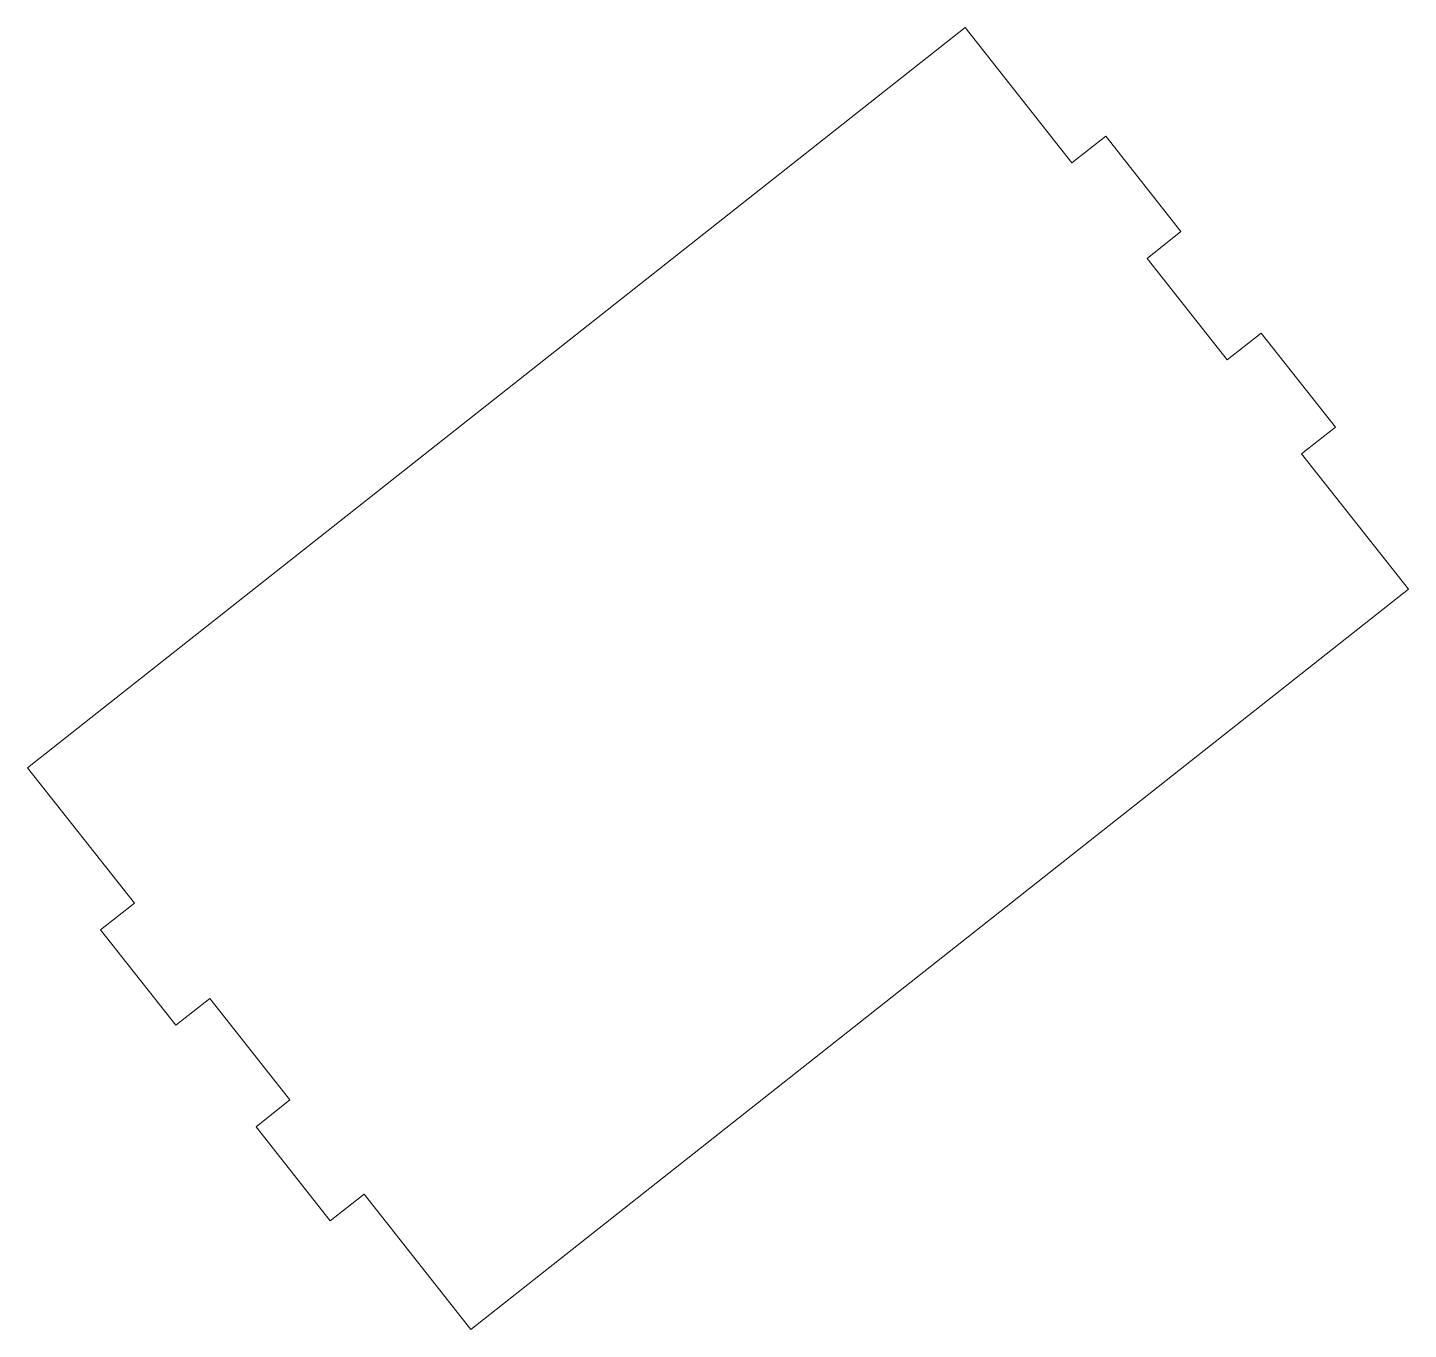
# Model space of a CAD drawing. Header units: inches. Extents: x -2.55 to 1.45, y 1.81 to 5.58.
import ezdxf

# ---------------------------------------------------------------- set-up
doc = ezdxf.new("R2010")
doc.units = ezdxf.units.IN
doc.header["$MEASUREMENT"] = 0

msp = doc.modelspace()

# ---------------------------------------------------------------- linework, layer by layer
at = {"color": 7, "linetype": 'Continuous', "lineweight": 15}
for p, q in [((0.1638, 5.5837), (-2.5546, 3.4376)), ((0.1638, 5.5837), (0.4736, 5.1913)), ((0.5717, 5.2687), (0.4736, 5.1913)), ((0.7901, 4.9921), (0.5717, 5.2687)), ((0.7901, 4.9921), (0.692, 4.9146)), ((0.692, 4.9146), (0.9244, 4.6203)), ((1.0225, 4.6977), (0.9244, 4.6203)), ((1.2378, 4.425), (1.0225, 4.6977)), ((1.2378, 4.425), (1.1397, 4.3475)), ((1.4495, 3.9551), (1.1397, 4.3475)), ((1.4495, 3.9551), (-1.2689, 1.809)), ((-2.5546, 3.4376), (-2.2448, 3.0452)), ((-2.3429, 2.9677), (-2.2448, 3.0452)), ((-2.1245, 2.691), (-2.3429, 2.9677)), ((-2.1245, 2.691), (-2.0264, 2.7685)), ((-2.0264, 2.7685), (-1.794, 2.4742)), ((-1.8921, 2.3967), (-1.794, 2.4742)), ((-1.6768, 2.124), (-1.8921, 2.3967)), ((-1.6768, 2.124), (-1.5787, 2.2014)), ((-1.2689, 1.809), (-1.5787, 2.2014))]:
    msp.add_line(p, q, dxfattribs=at)

doc.saveas('drawing.dxf')
